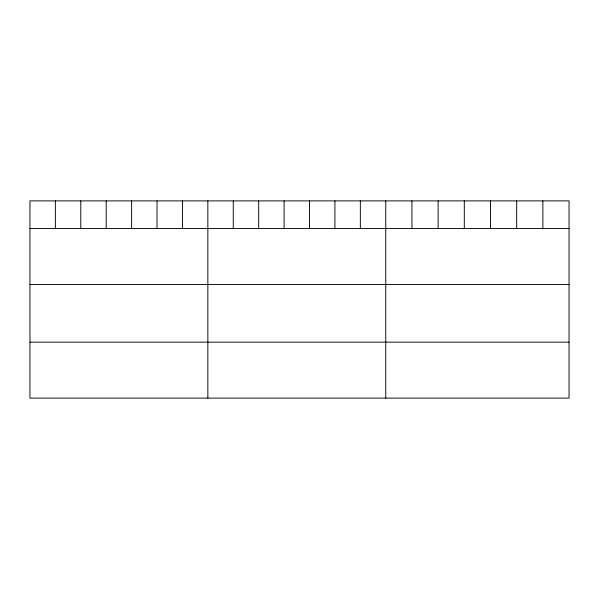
<?xml version="1.0" encoding="UTF-8"?>
<svg xmlns="http://www.w3.org/2000/svg" width="599" height="599" viewBox="0 0 599 599"><rect width="100%" height="100%" fill="white"/><g stroke="black" fill="none" stroke-linecap="round" stroke-linejoin="round"><path stroke-width="0.9" d="M569.05 228.563L569.05 398.11L29.95 398.11L29.95 200.89L569.05 200.89L569.05 228.563L29.95 228.563M29.95 284.51L569.05 284.51M29.95 342.156L569.05 342.156M542.866 200.89L542.866 228.563M516.682 200.89L516.682 228.563M490.499 200.89L490.499 228.563M464.307 200.89L464.307 228.563M438.124 200.89L438.124 228.563M411.94 200.89L411.94 228.563M385.756 200.89L385.756 398.11M360.343 200.89L360.343 228.563M334.923 200.89L334.923 228.563M309.511 200.89L309.511 228.563M284.098 200.89L284.098 228.563M258.686 200.89L258.686 228.563M233.266 200.89L233.266 228.563M207.853 200.89L207.853 398.11M182.44 200.89L182.44 228.563M157.02 200.89L157.02 228.563M131.608 200.89L131.608 228.563M106.195 200.89L106.195 228.563M80.783 200.89L80.783 228.563M55.363 200.89L55.363 228.563"/></g></svg>
